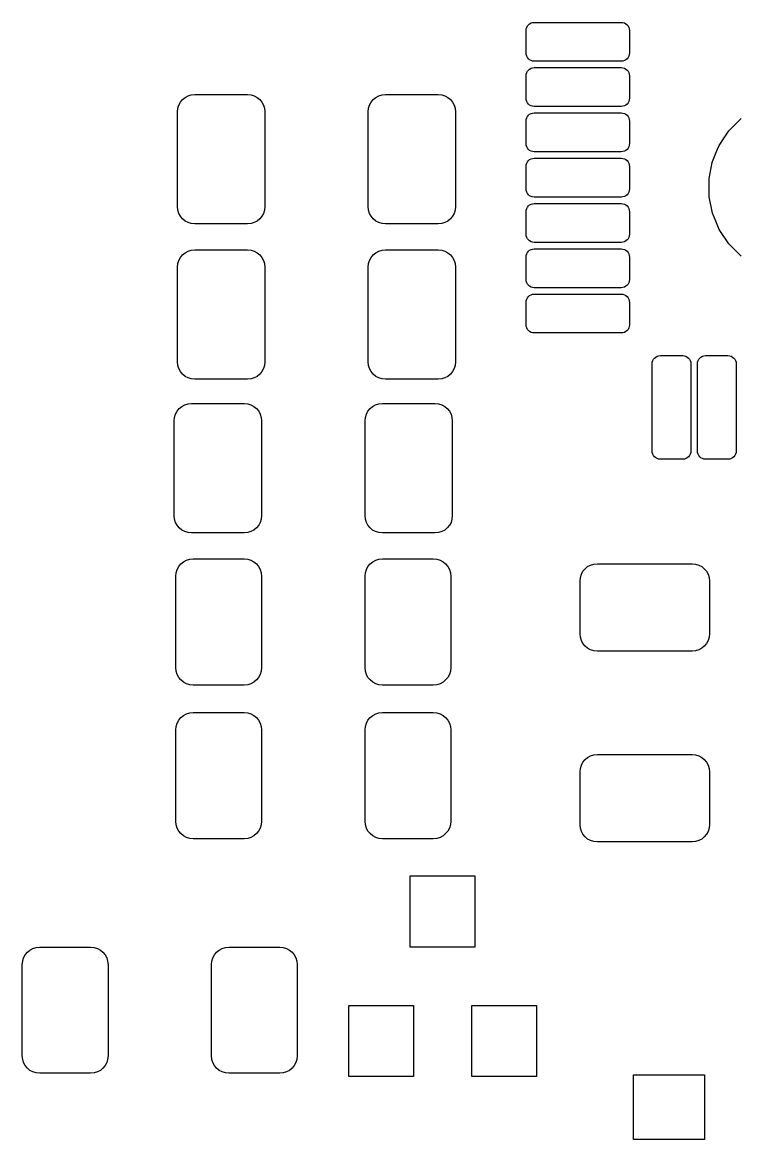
# Model space of a CAD drawing. Extents: x -2.2 to 93.1, y -83.6 to 12.9.
# Drawn here: x 57.75 to 68.83, y -39.62 to -22.36 of the extents above; entities that cross this region are included whole.
import ezdxf

# ---------------------------------------------------------------- set-up
doc = ezdxf.new("R2010")
doc.units = 0
doc.layers.add('BLACK', color=7, linetype='CONTINUOUS')

msp = doc.modelspace()

# ---------------------------------------------------------------- linework, layer by layer
at = {"layer": 'BLACK', "linetype": 'CONTINUOUS'}
for p, q in [((65.5426, -22.4607), (65.5497, -22.4373)), ((65.5497, -22.4373), (65.5613, -22.4157)), ((65.5613, -22.4157), (65.5768, -22.3968)), ((65.5768, -22.3968), (65.5957, -22.3813)), ((65.5957, -22.3813), (65.6173, -22.3697)), ((65.6173, -22.3697), (65.6407, -22.3626)), ((65.6407, -22.3626), (65.6675, -22.36)), ((65.6675, -22.36), (67.0125, -22.36)), ((67.0125, -22.36), (67.0393, -22.3626)), ((67.0393, -22.3626), (67.0627, -22.3697)), ((67.0627, -22.3697), (67.0843, -22.3813)), ((67.0843, -22.3813), (67.1032, -22.3968)), ((67.1032, -22.3968), (67.1187, -22.4157)), ((67.1187, -22.4157), (67.1303, -22.4373)), ((67.1303, -22.4373), (67.1374, -22.4607)), ((65.54, -22.4875), (65.5426, -22.4607)), ((65.54, -22.8325), (65.54, -22.4875)), ((67.1374, -22.4607), (67.14, -22.4875)), ((67.14, -22.4875), (67.14, -22.8325)), ((65.5426, -22.8593), (65.54, -22.8325)), ((65.5497, -22.8827), (65.5426, -22.8593)), ((65.5613, -22.9043), (65.5497, -22.8827)), ((65.5768, -22.9232), (65.5613, -22.9043)), ((65.5957, -22.9387), (65.5768, -22.9232)), ((65.6173, -22.9503), (65.5957, -22.9387)), ((65.6407, -22.9574), (65.6173, -22.9503)), ((65.6675, -22.96), (65.6407, -22.9574)), ((67.0125, -22.96), (65.6675, -22.96)), ((67.0393, -22.9574), (67.0125, -22.96)), ((67.0627, -22.9503), (67.0393, -22.9574)), ((67.0843, -22.9387), (67.0627, -22.9503)), ((67.1032, -22.9232), (67.0843, -22.9387)), ((67.1187, -22.9043), (67.1032, -22.9232)), ((67.1303, -22.8827), (67.1187, -22.9043)), ((67.1374, -22.8593), (67.1303, -22.8827)), ((67.14, -22.8325), (67.1374, -22.8593)), ((65.5497, -23.1373), (65.5613, -23.1157)), ((65.5613, -23.1157), (65.5768, -23.0968)), ((65.5768, -23.0968), (65.5957, -23.0813)), ((65.5957, -23.0813), (65.6173, -23.0697)), ((65.6173, -23.0697), (65.6407, -23.0626)), ((65.6407, -23.0626), (65.6675, -23.06)), ((65.6675, -23.06), (67.0125, -23.06)), ((67.0125, -23.06), (67.0393, -23.0626)), ((67.0393, -23.0626), (67.0627, -23.0697)), ((67.0627, -23.0697), (67.0843, -23.0813)), ((67.0843, -23.0813), (67.1032, -23.0968)), ((67.1032, -23.0968), (67.1187, -23.1157)), ((67.1187, -23.1157), (67.1303, -23.1373)), ((65.54, -23.1875), (65.5426, -23.1607)), ((65.54, -23.5325), (65.54, -23.1875)), ((65.5426, -23.1607), (65.5497, -23.1373)), ((67.1303, -23.1373), (67.1374, -23.1607)), ((67.1374, -23.1607), (67.14, -23.1875)), ((67.14, -23.1875), (67.14, -23.5325)), ((60.3138, -23.4954), (60.3635, -23.4803)), ((60.3635, -23.4803), (60.4177, -23.475)), ((60.4177, -23.475), (61.2323, -23.475)), ((61.2323, -23.475), (61.2865, -23.4803)), ((61.2865, -23.4803), (61.3362, -23.4954)), ((63.2638, -23.4954), (63.3135, -23.4803)), ((63.3135, -23.4803), (63.3677, -23.475)), ((63.3677, -23.475), (64.1823, -23.475)), ((64.1823, -23.475), (64.2365, -23.4803)), ((64.2365, -23.4803), (64.2862, -23.4954)), ((60.1553, -23.6885), (60.1704, -23.6388)), ((60.1704, -23.6388), (60.1949, -23.593)), ((60.1949, -23.593), (60.2279, -23.5529)), ((60.2279, -23.5529), (60.268, -23.5199)), ((60.268, -23.5199), (60.3138, -23.4954)), ((61.3362, -23.4954), (61.382, -23.5199)), ((61.382, -23.5199), (61.4221, -23.5529)), ((61.4221, -23.5529), (61.4551, -23.593)), ((61.4551, -23.593), (61.4796, -23.6388)), ((61.4796, -23.6388), (61.4947, -23.6885)), ((63.1053, -23.6885), (63.1204, -23.6388)), ((63.1204, -23.6388), (63.1449, -23.593)), ((63.1449, -23.593), (63.1779, -23.5529)), ((63.1779, -23.5529), (63.218, -23.5199)), ((63.218, -23.5199), (63.2638, -23.4954)), ((64.2862, -23.4954), (64.332, -23.5199)), ((64.332, -23.5199), (64.3721, -23.5529)), ((64.3721, -23.5529), (64.4051, -23.593)), ((64.4051, -23.593), (64.4296, -23.6388)), ((64.4296, -23.6388), (64.4447, -23.6885)), ((65.5426, -23.5593), (65.54, -23.5325)), ((65.5497, -23.5827), (65.5426, -23.5593)), ((65.5613, -23.6043), (65.5497, -23.5827)), ((65.5768, -23.6232), (65.5613, -23.6043)), ((65.5957, -23.6387), (65.5768, -23.6232)), ((65.6173, -23.6503), (65.5957, -23.6387)), ((65.6407, -23.6574), (65.6173, -23.6503)), ((67.0627, -23.6503), (67.0393, -23.6574)), ((67.0843, -23.6387), (67.0627, -23.6503)), ((67.1032, -23.6232), (67.0843, -23.6387)), ((67.1187, -23.6043), (67.1032, -23.6232)), ((67.1303, -23.5827), (67.1187, -23.6043)), ((67.1374, -23.5593), (67.1303, -23.5827)), ((67.14, -23.5325), (67.1374, -23.5593)), ((60.15, -23.7427), (60.1553, -23.6885)), ((60.15, -25.2073), (60.15, -23.7427)), ((61.4947, -23.6885), (61.5, -23.7427)), ((61.5, -23.7427), (61.5, -25.2073)), ((63.1, -23.7427), (63.1053, -23.6885)), ((63.1, -25.2073), (63.1, -23.7427)), ((64.4447, -23.6885), (64.45, -23.7427)), ((64.45, -23.7427), (64.45, -25.2073)), ((65.5497, -23.8373), (65.5613, -23.8157)), ((65.5613, -23.8157), (65.5768, -23.7968)), ((65.5768, -23.7968), (65.5957, -23.7813)), ((65.5957, -23.7813), (65.6173, -23.7697)), ((65.6173, -23.7697), (65.6407, -23.7626)), ((65.6675, -23.66), (65.6407, -23.6574)), ((65.6407, -23.7626), (65.6675, -23.76)), ((67.0125, -23.66), (65.6675, -23.66)), ((65.6675, -23.76), (67.0125, -23.76)), ((67.0393, -23.6574), (67.0125, -23.66)), ((67.0125, -23.76), (67.0393, -23.7626)), ((67.0393, -23.7626), (67.0627, -23.7697)), ((67.0627, -23.7697), (67.0843, -23.7813)), ((67.0843, -23.7813), (67.1032, -23.7968)), ((67.1032, -23.7968), (67.1187, -23.8157)), ((67.1187, -23.8157), (67.1303, -23.8373)), ((65.54, -23.8875), (65.5426, -23.8607)), ((65.54, -24.2325), (65.54, -23.8875)), ((65.5426, -23.8607), (65.5497, -23.8373)), ((67.1303, -23.8373), (67.1374, -23.8607)), ((67.1374, -23.8607), (67.14, -23.8875)), ((67.14, -23.8875), (67.14, -24.2325)), ((68.6759, -24.0367), (68.8667, -23.8459)), ((68.5259, -24.2611), (68.6045, -24.1434)), ((68.6045, -24.1434), (68.6759, -24.0367)), ((65.5426, -24.2593), (65.54, -24.2325)), ((65.5497, -24.2827), (65.5426, -24.2593)), ((65.5613, -24.3043), (65.5497, -24.2827)), ((65.5768, -24.3232), (65.5613, -24.3043)), ((65.5957, -24.3387), (65.5768, -24.3232)), ((65.6173, -24.3503), (65.5957, -24.3387)), ((67.0843, -24.3387), (67.0627, -24.3503)), ((67.1032, -24.3232), (67.0843, -24.3387)), ((67.1187, -24.3043), (67.1032, -24.3232)), ((67.1303, -24.2827), (67.1187, -24.3043)), ((67.1374, -24.2593), (67.1303, -24.2827)), ((67.14, -24.2325), (67.1374, -24.2593)), ((68.4226, -24.5104), (68.4974, -24.3299)), ((68.4974, -24.3299), (68.5259, -24.2611)), ((65.5497, -24.5373), (65.5613, -24.5157)), ((65.5613, -24.5157), (65.5768, -24.4968)), ((65.5768, -24.4968), (65.5957, -24.4813)), ((65.5957, -24.4813), (65.6173, -24.4697)), ((65.6407, -24.3574), (65.6173, -24.3503)), ((65.6173, -24.4697), (65.6407, -24.4626)), ((65.6675, -24.36), (65.6407, -24.3574)), ((65.6407, -24.4626), (65.6675, -24.46)), ((67.0125, -24.36), (65.6675, -24.36)), ((65.6675, -24.46), (67.0125, -24.46)), ((67.0393, -24.3574), (67.0125, -24.36)), ((67.0125, -24.46), (67.0393, -24.4626)), ((67.0627, -24.3503), (67.0393, -24.3574)), ((67.0393, -24.4626), (67.0627, -24.4697)), ((67.0627, -24.4697), (67.0843, -24.4813)), ((67.0843, -24.4813), (67.1032, -24.4968)), ((67.1032, -24.4968), (67.1187, -24.5157)), ((67.1187, -24.5157), (67.1303, -24.5373)), ((68.4194, -24.5267), (68.4226, -24.5104)), ((65.54, -24.5875), (65.5426, -24.5607)), ((65.54, -24.9325), (65.54, -24.5875)), ((65.5426, -24.5607), (65.5497, -24.5373)), ((67.1303, -24.5373), (67.1374, -24.5607)), ((67.1374, -24.5607), (67.14, -24.5875)), ((67.14, -24.5875), (67.14, -24.9325)), ((68.37, -24.7751), (68.4194, -24.5267)), ((68.37, -25.0449), (68.37, -24.7751)), ((65.5426, -24.9593), (65.54, -24.9325)), ((65.5497, -24.9827), (65.5426, -24.9593)), ((65.5613, -25.0043), (65.5497, -24.9827)), ((65.5768, -25.0232), (65.5613, -25.0043)), ((65.5957, -25.0387), (65.5768, -25.0232)), ((67.1032, -25.0232), (67.0843, -25.0387)), ((67.1187, -25.0043), (67.1032, -25.0232)), ((67.1303, -24.9827), (67.1187, -25.0043)), ((67.1374, -24.9593), (67.1303, -24.9827)), ((67.14, -24.9325), (67.1374, -24.9593)), ((65.5613, -25.2157), (65.5768, -25.1968)), ((65.5768, -25.1968), (65.5957, -25.1813)), ((65.6173, -25.0503), (65.5957, -25.0387)), ((65.5957, -25.1813), (65.6173, -25.1697)), ((65.6407, -25.0574), (65.6173, -25.0503)), ((65.6173, -25.1697), (65.6407, -25.1626)), ((65.6675, -25.06), (65.6407, -25.0574)), ((65.6407, -25.1626), (65.6675, -25.16)), ((67.0125, -25.06), (65.6675, -25.06)), ((65.6675, -25.16), (67.0125, -25.16)), ((67.0393, -25.0574), (67.0125, -25.06)), ((67.0125, -25.16), (67.0393, -25.1626)), ((67.0627, -25.0503), (67.0393, -25.0574)), ((67.0393, -25.1626), (67.0627, -25.1697)), ((67.0843, -25.0387), (67.0627, -25.0503)), ((67.0627, -25.1697), (67.0843, -25.1813)), ((67.0843, -25.1813), (67.1032, -25.1968)), ((67.1032, -25.1968), (67.1187, -25.2157)), ((68.3725, -25.0574), (68.37, -25.0449)), ((68.4226, -25.3096), (68.3725, -25.0574)), ((60.1553, -25.2615), (60.15, -25.2073)), ((60.1704, -25.3112), (60.1553, -25.2615)), ((60.1949, -25.357), (60.1704, -25.3112)), ((60.2279, -25.3971), (60.1949, -25.357)), ((61.4551, -25.357), (61.4221, -25.3971)), ((61.4796, -25.3112), (61.4551, -25.357)), ((61.4947, -25.2615), (61.4796, -25.3112)), ((61.5, -25.2073), (61.4947, -25.2615)), ((63.1053, -25.2615), (63.1, -25.2073)), ((63.1204, -25.3112), (63.1053, -25.2615)), ((63.1449, -25.357), (63.1204, -25.3112)), ((63.1779, -25.3971), (63.1449, -25.357)), ((64.4051, -25.357), (64.3721, -25.3971)), ((64.4296, -25.3112), (64.4051, -25.357)), ((64.4447, -25.2615), (64.4296, -25.3112)), ((64.45, -25.2073), (64.4447, -25.2615)), ((65.54, -25.2875), (65.5426, -25.2607)), ((65.54, -25.6325), (65.54, -25.2875)), ((65.5426, -25.2607), (65.5497, -25.2373)), ((65.5497, -25.2373), (65.5613, -25.2157)), ((67.1187, -25.2157), (67.1303, -25.2373)), ((67.1303, -25.2373), (67.1374, -25.2607)), ((67.1374, -25.2607), (67.14, -25.2875)), ((67.14, -25.2875), (67.14, -25.6325)), ((68.4726, -25.4301), (68.4226, -25.3096)), ((60.268, -25.4301), (60.2279, -25.3971)), ((60.3138, -25.4546), (60.268, -25.4301)), ((60.3635, -25.4697), (60.3138, -25.4546)), ((60.4177, -25.475), (60.3635, -25.4697)), ((61.2323, -25.475), (60.4177, -25.475)), ((61.2865, -25.4697), (61.2323, -25.475)), ((61.3362, -25.4546), (61.2865, -25.4697)), ((61.382, -25.4301), (61.3362, -25.4546)), ((61.4221, -25.3971), (61.382, -25.4301)), ((63.218, -25.4301), (63.1779, -25.3971)), ((63.2638, -25.4546), (63.218, -25.4301)), ((63.3135, -25.4697), (63.2638, -25.4546)), ((63.3677, -25.475), (63.3135, -25.4697)), ((64.1823, -25.475), (63.3677, -25.475)), ((64.2365, -25.4697), (64.1823, -25.475)), ((64.2862, -25.4546), (64.2365, -25.4697)), ((64.332, -25.4301), (64.2862, -25.4546)), ((64.3721, -25.3971), (64.332, -25.4301)), ((68.5259, -25.5589), (68.4726, -25.4301)), ((65.5426, -25.6593), (65.54, -25.6325)), ((65.5497, -25.6827), (65.5426, -25.6593)), ((65.5613, -25.7043), (65.5497, -25.6827)), ((65.5768, -25.7232), (65.5613, -25.7043)), ((65.5957, -25.7387), (65.5768, -25.7232)), ((67.1032, -25.7232), (67.0843, -25.7387)), ((67.1187, -25.7043), (67.1032, -25.7232)), ((67.1303, -25.6827), (67.1187, -25.7043)), ((67.1374, -25.6593), (67.1303, -25.6827)), ((67.14, -25.6325), (67.1374, -25.6593)), ((68.6759, -25.7833), (68.5259, -25.5589)), ((68.5259, -25.5589), (68.5259, -25.5589)), ((60.268, -25.9199), (60.3138, -25.8954)), ((60.3138, -25.8954), (60.3635, -25.8803)), ((60.3635, -25.8803), (60.4177, -25.875)), ((60.4177, -25.875), (61.2323, -25.875)), ((61.2323, -25.875), (61.2865, -25.8803)), ((61.2865, -25.8803), (61.3362, -25.8954)), ((61.3362, -25.8954), (61.382, -25.9199)), ((63.218, -25.9199), (63.2638, -25.8954)), ((63.2638, -25.8954), (63.3135, -25.8803)), ((63.3135, -25.8803), (63.3677, -25.875)), ((63.3677, -25.875), (64.1823, -25.875)), ((64.1823, -25.875), (64.2365, -25.8803)), ((64.2365, -25.8803), (64.2862, -25.8954)), ((64.2862, -25.8954), (64.332, -25.9199)), ((65.5613, -25.9157), (65.5768, -25.8968)), ((65.5768, -25.8968), (65.5957, -25.8813)), ((65.6173, -25.7503), (65.5957, -25.7387)), ((65.5957, -25.8813), (65.6173, -25.8697)), ((65.6407, -25.7574), (65.6173, -25.7503)), ((65.6173, -25.8697), (65.6407, -25.8626)), ((65.6675, -25.76), (65.6407, -25.7574)), ((65.6407, -25.8626), (65.6675, -25.86)), ((67.0125, -25.76), (65.6675, -25.76)), ((65.6675, -25.86), (67.0125, -25.86)), ((67.0393, -25.7574), (67.0125, -25.76)), ((67.0125, -25.86), (67.0393, -25.8626)), ((67.0627, -25.7503), (67.0393, -25.7574)), ((67.0393, -25.8626), (67.0627, -25.8697)), ((67.0843, -25.7387), (67.0627, -25.7503)), ((67.0627, -25.8697), (67.0843, -25.8813)), ((67.0843, -25.8813), (67.1032, -25.8968)), ((67.1032, -25.8968), (67.1187, -25.9157)), ((68.8667, -25.9741), (68.6759, -25.7833)), ((60.1553, -26.0885), (60.1704, -26.0388)), ((60.1704, -26.0388), (60.1949, -25.993)), ((60.1949, -25.993), (60.2279, -25.9529)), ((60.2279, -25.9529), (60.268, -25.9199)), ((61.382, -25.9199), (61.4221, -25.9529)), ((61.4221, -25.9529), (61.4551, -25.993)), ((61.4551, -25.993), (61.4796, -26.0388)), ((61.4796, -26.0388), (61.4947, -26.0885)), ((63.1053, -26.0885), (63.1204, -26.0388)), ((63.1204, -26.0388), (63.1449, -25.993)), ((63.1449, -25.993), (63.1779, -25.9529)), ((63.1779, -25.9529), (63.218, -25.9199)), ((64.332, -25.9199), (64.3721, -25.9529)), ((64.3721, -25.9529), (64.4051, -25.993)), ((64.4051, -25.993), (64.4296, -26.0388)), ((64.4296, -26.0388), (64.4447, -26.0885)), ((65.54, -25.9875), (65.5426, -25.9607)), ((65.54, -26.3325), (65.54, -25.9875)), ((65.5426, -25.9607), (65.5497, -25.9373)), ((65.5497, -25.9373), (65.5613, -25.9157)), ((67.1187, -25.9157), (67.1303, -25.9373)), ((67.1303, -25.9373), (67.1374, -25.9607)), ((67.1374, -25.9607), (67.14, -25.9875)), ((67.14, -25.9875), (67.14, -26.3325)), ((60.15, -26.1427), (60.1553, -26.0885)), ((60.15, -27.6073), (60.15, -26.1427)), ((61.4947, -26.0885), (61.5, -26.1427)), ((61.5, -26.1427), (61.5, -27.6073)), ((63.1, -26.1427), (63.1053, -26.0885)), ((63.1, -27.6073), (63.1, -26.1427)), ((64.4447, -26.0885), (64.45, -26.1427)), ((64.45, -26.1427), (64.45, -27.6073)), ((65.5426, -26.3593), (65.54, -26.3325)), ((65.5497, -26.3827), (65.5426, -26.3593)), ((65.5613, -26.4043), (65.5497, -26.3827)), ((65.5768, -26.4232), (65.5613, -26.4043)), ((67.1187, -26.4043), (67.1032, -26.4232)), ((67.1303, -26.3827), (67.1187, -26.4043)), ((67.1374, -26.3593), (67.1303, -26.3827)), ((67.14, -26.3325), (67.1374, -26.3593)), ((65.5957, -26.4387), (65.5768, -26.4232)), ((65.5768, -26.5968), (65.5957, -26.5813)), ((65.6173, -26.4503), (65.5957, -26.4387)), ((65.5957, -26.5813), (65.6173, -26.5697)), ((65.6407, -26.4574), (65.6173, -26.4503)), ((65.6173, -26.5697), (65.6407, -26.5626)), ((65.6675, -26.46), (65.6407, -26.4574)), ((65.6407, -26.5626), (65.6675, -26.56)), ((67.0125, -26.46), (65.6675, -26.46)), ((65.6675, -26.56), (67.0125, -26.56)), ((67.0393, -26.4574), (67.0125, -26.46)), ((67.0125, -26.56), (67.0393, -26.5626)), ((67.0627, -26.4503), (67.0393, -26.4574)), ((67.0393, -26.5626), (67.0627, -26.5697)), ((67.0843, -26.4387), (67.0627, -26.4503)), ((67.0627, -26.5697), (67.0843, -26.5813)), ((67.1032, -26.4232), (67.0843, -26.4387)), ((67.0843, -26.5813), (67.1032, -26.5968)), ((65.54, -26.6875), (65.5426, -26.6607)), ((65.54, -27.0325), (65.54, -26.6875)), ((65.5426, -26.6607), (65.5497, -26.6373)), ((65.5497, -26.6373), (65.5613, -26.6157)), ((65.5613, -26.6157), (65.5768, -26.5968)), ((67.1032, -26.5968), (67.1187, -26.6157)), ((67.1187, -26.6157), (67.1303, -26.6373)), ((67.1303, -26.6373), (67.1374, -26.6607)), ((67.1374, -26.6607), (67.14, -26.6875)), ((67.14, -26.6875), (67.14, -27.0325)), ((65.5426, -27.0593), (65.54, -27.0325)), ((65.5497, -27.0827), (65.5426, -27.0593)), ((65.5613, -27.1043), (65.5497, -27.0827)), ((65.5768, -27.1232), (65.5613, -27.1043)), ((67.1187, -27.1043), (67.1032, -27.1232)), ((67.1303, -27.0827), (67.1187, -27.1043)), ((67.1374, -27.0593), (67.1303, -27.0827)), ((67.14, -27.0325), (67.1374, -27.0593)), ((65.5957, -27.1387), (65.5768, -27.1232)), ((65.6173, -27.1503), (65.5957, -27.1387)), ((65.6407, -27.1574), (65.6173, -27.1503)), ((65.6675, -27.16), (65.6407, -27.1574)), ((67.0125, -27.16), (65.6675, -27.16)), ((67.0393, -27.1574), (67.0125, -27.16)), ((67.0627, -27.1503), (67.0393, -27.1574)), ((67.0843, -27.1387), (67.0627, -27.1503)), ((67.1032, -27.1232), (67.0843, -27.1387)), ((60.1553, -27.6615), (60.15, -27.6073)), ((61.5, -27.6073), (61.4947, -27.6615)), ((63.1053, -27.6615), (63.1, -27.6073)), ((64.45, -27.6073), (64.4447, -27.6615)), ((67.49, -27.6375), (67.4926, -27.6107)), ((67.4926, -27.6107), (67.4997, -27.5873)), ((67.4997, -27.5873), (67.5113, -27.5657)), ((67.5113, -27.5657), (67.5268, -27.5468)), ((67.5268, -27.5468), (67.5457, -27.5313)), ((67.5457, -27.5313), (67.5673, -27.5197)), ((67.5673, -27.5197), (67.5907, -27.5126)), ((67.5907, -27.5126), (67.6175, -27.51)), ((67.6175, -27.51), (67.9625, -27.51)), ((67.9625, -27.51), (67.9893, -27.5126)), ((67.9893, -27.5126), (68.0127, -27.5197)), ((68.0127, -27.5197), (68.0343, -27.5313)), ((68.0343, -27.5313), (68.0532, -27.5468)), ((68.0532, -27.5468), (68.0687, -27.5657)), ((68.0687, -27.5657), (68.0803, -27.5873)), ((68.0803, -27.5873), (68.0874, -27.6107)), ((68.0874, -27.6107), (68.09, -27.6375)), ((68.19, -27.6375), (68.1926, -27.6107)), ((68.1926, -27.6107), (68.1997, -27.5873)), ((68.1997, -27.5873), (68.2113, -27.5657)), ((68.2113, -27.5657), (68.2268, -27.5468)), ((68.2268, -27.5468), (68.2457, -27.5313)), ((68.2457, -27.5313), (68.2673, -27.5197)), ((68.2673, -27.5197), (68.2907, -27.5126)), ((68.2907, -27.5126), (68.3175, -27.51)), ((68.3175, -27.51), (68.6625, -27.51)), ((68.6625, -27.51), (68.6893, -27.5126)), ((68.6893, -27.5126), (68.7127, -27.5197)), ((68.7127, -27.5197), (68.7343, -27.5313)), ((68.7343, -27.5313), (68.7532, -27.5468)), ((68.7532, -27.5468), (68.7687, -27.5657)), ((68.7687, -27.5657), (68.7803, -27.5873)), ((68.7803, -27.5873), (68.7874, -27.6107)), ((68.7874, -27.6107), (68.79, -27.6375)), ((60.1704, -27.7112), (60.1553, -27.6615)), ((60.1949, -27.757), (60.1704, -27.7112)), ((60.2279, -27.7971), (60.1949, -27.757)), ((61.4551, -27.757), (61.4221, -27.7971)), ((61.4796, -27.7112), (61.4551, -27.757)), ((61.4947, -27.6615), (61.4796, -27.7112)), ((63.1204, -27.7112), (63.1053, -27.6615)), ((63.1449, -27.757), (63.1204, -27.7112)), ((63.1779, -27.7971), (63.1449, -27.757)), ((64.4051, -27.757), (64.3721, -27.7971)), ((64.4296, -27.7112), (64.4051, -27.757)), ((64.4447, -27.6615), (64.4296, -27.7112)), ((67.49, -28.9825), (67.49, -27.6375)), ((68.09, -27.6375), (68.09, -28.9825)), ((68.19, -28.9825), (68.19, -27.6375)), ((68.79, -27.6375), (68.79, -28.9825)), ((60.268, -27.8301), (60.2279, -27.7971)), ((60.3138, -27.8546), (60.268, -27.8301)), ((60.3635, -27.8697), (60.3138, -27.8546)), ((60.4177, -27.875), (60.3635, -27.8697)), ((61.2323, -27.875), (60.4177, -27.875)), ((61.2865, -27.8697), (61.2323, -27.875)), ((61.3362, -27.8546), (61.2865, -27.8697)), ((61.382, -27.8301), (61.3362, -27.8546)), ((61.4221, -27.7971), (61.382, -27.8301)), ((63.218, -27.8301), (63.1779, -27.7971)), ((63.2638, -27.8546), (63.218, -27.8301)), ((63.3135, -27.8697), (63.2638, -27.8546)), ((63.3677, -27.875), (63.3135, -27.8697)), ((64.1823, -27.875), (63.3677, -27.875)), ((64.2365, -27.8697), (64.1823, -27.875)), ((64.2862, -27.8546), (64.2365, -27.8697)), ((64.332, -27.8301), (64.2862, -27.8546)), ((64.3721, -27.7971), (64.332, -27.8301)), ((60.1779, -28.3279), (60.218, -28.2949)), ((60.218, -28.2949), (60.2638, -28.2704)), ((60.2638, -28.2704), (60.3135, -28.2553)), ((60.3135, -28.2553), (60.3677, -28.25)), ((60.3677, -28.25), (61.1823, -28.25)), ((61.1823, -28.25), (61.2365, -28.2553)), ((61.2365, -28.2553), (61.2862, -28.2704)), ((61.2862, -28.2704), (61.332, -28.2949)), ((61.332, -28.2949), (61.3721, -28.3279)), ((63.1279, -28.3279), (63.168, -28.2949)), ((63.168, -28.2949), (63.2138, -28.2704)), ((63.2138, -28.2704), (63.2635, -28.2553)), ((63.2635, -28.2553), (63.3177, -28.25)), ((63.3177, -28.25), (64.1323, -28.25)), ((64.1323, -28.25), (64.1865, -28.2553)), ((64.1865, -28.2553), (64.2362, -28.2704)), ((64.2362, -28.2704), (64.282, -28.2949)), ((64.282, -28.2949), (64.3221, -28.3279)), ((60.1, -28.5177), (60.1053, -28.4635)), ((60.1053, -28.4635), (60.1204, -28.4138)), ((60.1204, -28.4138), (60.1449, -28.368)), ((60.1449, -28.368), (60.1779, -28.3279)), ((61.3721, -28.3279), (61.4051, -28.368)), ((61.4051, -28.368), (61.4296, -28.4138)), ((61.4296, -28.4138), (61.4447, -28.4635)), ((61.4447, -28.4635), (61.45, -28.5177)), ((63.05, -28.5177), (63.0553, -28.4635)), ((63.0553, -28.4635), (63.0704, -28.4138)), ((63.0704, -28.4138), (63.0949, -28.368)), ((63.0949, -28.368), (63.1279, -28.3279)), ((64.3221, -28.3279), (64.3551, -28.368)), ((64.3551, -28.368), (64.3796, -28.4138)), ((64.3796, -28.4138), (64.3947, -28.4635)), ((64.3947, -28.4635), (64.4, -28.5177)), ((60.1, -29.9823), (60.1, -28.5177)), ((61.45, -28.5177), (61.45, -29.9823)), ((63.05, -29.9823), (63.05, -28.5177)), ((64.4, -28.5177), (64.4, -29.9823)), ((67.4926, -29.0093), (67.49, -28.9825)), ((68.09, -28.9825), (68.0874, -29.0093)), ((68.1926, -29.0093), (68.19, -28.9825)), ((68.79, -28.9825), (68.7874, -29.0093)), ((67.4997, -29.0327), (67.4926, -29.0093)), ((67.5113, -29.0543), (67.4997, -29.0327)), ((67.5268, -29.0732), (67.5113, -29.0543)), ((67.5457, -29.0887), (67.5268, -29.0732)), ((67.5673, -29.1003), (67.5457, -29.0887)), ((67.5907, -29.1074), (67.5673, -29.1003)), ((67.6175, -29.11), (67.5907, -29.1074)), ((67.9625, -29.11), (67.6175, -29.11)), ((67.9893, -29.1074), (67.9625, -29.11)), ((68.0127, -29.1003), (67.9893, -29.1074)), ((68.0343, -29.0887), (68.0127, -29.1003)), ((68.0532, -29.0732), (68.0343, -29.0887)), ((68.0687, -29.0543), (68.0532, -29.0732)), ((68.0803, -29.0327), (68.0687, -29.0543)), ((68.0874, -29.0093), (68.0803, -29.0327)), ((68.1997, -29.0327), (68.1926, -29.0093)), ((68.2113, -29.0543), (68.1997, -29.0327)), ((68.2268, -29.0732), (68.2113, -29.0543)), ((68.2457, -29.0887), (68.2268, -29.0732)), ((68.2673, -29.1003), (68.2457, -29.0887)), ((68.2907, -29.1074), (68.2673, -29.1003)), ((68.3175, -29.11), (68.2907, -29.1074)), ((68.6625, -29.11), (68.3175, -29.11)), ((68.6893, -29.1074), (68.6625, -29.11)), ((68.7127, -29.1003), (68.6893, -29.1074)), ((68.7343, -29.0887), (68.7127, -29.1003)), ((68.7532, -29.0732), (68.7343, -29.0887)), ((68.7687, -29.0543), (68.7532, -29.0732)), ((68.7803, -29.0327), (68.7687, -29.0543)), ((68.7874, -29.0093), (68.7803, -29.0327)), ((60.1053, -30.0365), (60.1, -29.9823)), ((60.1204, -30.0862), (60.1053, -30.0365)), ((61.4447, -30.0365), (61.4296, -30.0862)), ((61.45, -29.9823), (61.4447, -30.0365)), ((63.0553, -30.0365), (63.05, -29.9823)), ((63.0704, -30.0862), (63.0553, -30.0365)), ((64.3947, -30.0365), (64.3796, -30.0862)), ((64.4, -29.9823), (64.3947, -30.0365)), ((60.1449, -30.132), (60.1204, -30.0862)), ((60.1779, -30.1721), (60.1449, -30.132)), ((60.218, -30.2051), (60.1779, -30.1721)), ((60.2638, -30.2296), (60.218, -30.2051)), ((61.332, -30.2051), (61.2862, -30.2296)), ((61.3721, -30.1721), (61.332, -30.2051)), ((61.4051, -30.132), (61.3721, -30.1721)), ((61.4296, -30.0862), (61.4051, -30.132)), ((63.0949, -30.132), (63.0704, -30.0862)), ((63.1279, -30.1721), (63.0949, -30.132)), ((63.168, -30.2051), (63.1279, -30.1721)), ((63.2138, -30.2296), (63.168, -30.2051)), ((64.282, -30.2051), (64.2362, -30.2296)), ((64.3221, -30.1721), (64.282, -30.2051)), ((64.3551, -30.132), (64.3221, -30.1721)), ((64.3796, -30.0862), (64.3551, -30.132)), ((60.3135, -30.2447), (60.2638, -30.2296)), ((60.3677, -30.25), (60.3135, -30.2447)), ((61.1823, -30.25), (60.3677, -30.25)), ((61.2365, -30.2447), (61.1823, -30.25)), ((61.2862, -30.2296), (61.2365, -30.2447)), ((63.2635, -30.2447), (63.2138, -30.2296)), ((63.3177, -30.25), (63.2635, -30.2447)), ((64.1323, -30.25), (63.3177, -30.25)), ((64.1865, -30.2447), (64.1323, -30.25)), ((64.2362, -30.2296), (64.1865, -30.2447)), ((60.1701, -30.7686), (60.2033, -30.7283)), ((60.2033, -30.7283), (60.2436, -30.6951)), ((60.2436, -30.6951), (60.2897, -30.6705)), ((60.2897, -30.6705), (60.3397, -30.6554)), ((60.3397, -30.6554), (60.3941, -30.65)), ((60.3941, -30.65), (61.1809, -30.65)), ((61.1809, -30.65), (61.2353, -30.6554)), ((61.2353, -30.6554), (61.2853, -30.6705)), ((61.2853, -30.6705), (61.3314, -30.6951)), ((61.3314, -30.6951), (61.3717, -30.7283)), ((61.3717, -30.7283), (61.4049, -30.7686)), ((63.0951, -30.7686), (63.1283, -30.7283)), ((63.1283, -30.7283), (63.1686, -30.6951)), ((63.1686, -30.6951), (63.2147, -30.6705)), ((63.2147, -30.6705), (63.2647, -30.6554)), ((63.2647, -30.6554), (63.3191, -30.65)), ((63.3191, -30.65), (64.1059, -30.65)), ((64.1059, -30.65), (64.1603, -30.6554)), ((64.1603, -30.6554), (64.2103, -30.6705)), ((64.2103, -30.6705), (64.2563, -30.6951)), ((64.2563, -30.6951), (64.2967, -30.7283)), ((64.2967, -30.7283), (64.3299, -30.7686)), ((66.5388, -30.7454), (66.5885, -30.7303)), ((66.5885, -30.7303), (66.6427, -30.725)), ((66.6427, -30.725), (68.1073, -30.725)), ((68.1073, -30.725), (68.1615, -30.7303)), ((68.1615, -30.7303), (68.2112, -30.7454)), ((60.125, -30.9191), (60.1304, -30.8647)), ((60.1304, -30.8647), (60.1455, -30.8147)), ((60.1455, -30.8147), (60.1701, -30.7686)), ((61.4049, -30.7686), (61.4295, -30.8147)), ((61.4295, -30.8147), (61.4446, -30.8647)), ((61.4446, -30.8647), (61.45, -30.9191)), ((63.05, -30.9191), (63.0554, -30.8647)), ((63.0554, -30.8647), (63.0705, -30.8147)), ((63.0705, -30.8147), (63.0951, -30.7686)), ((64.3299, -30.7686), (64.3545, -30.8147)), ((64.3545, -30.8147), (64.3696, -30.8647)), ((64.3696, -30.8647), (64.375, -30.9191)), ((66.3803, -30.9385), (66.3954, -30.8888)), ((66.3954, -30.8888), (66.4199, -30.843)), ((66.4199, -30.843), (66.4529, -30.8029)), ((66.4529, -30.8029), (66.493, -30.7699)), ((66.493, -30.7699), (66.5388, -30.7454)), ((68.2112, -30.7454), (68.257, -30.7699)), ((68.257, -30.7699), (68.2971, -30.8029)), ((68.2971, -30.8029), (68.3301, -30.843)), ((68.3301, -30.843), (68.3546, -30.8888)), ((68.3546, -30.8888), (68.3697, -30.9385)), ((60.125, -32.3309), (60.125, -30.9191)), ((61.45, -30.9191), (61.45, -32.3309)), ((63.05, -32.3309), (63.05, -30.9191)), ((64.375, -30.9191), (64.375, -32.3309)), ((66.375, -30.9927), (66.3803, -30.9385)), ((66.375, -31.8073), (66.375, -30.9927)), ((68.3697, -30.9385), (68.375, -30.9927)), ((68.375, -30.9927), (68.375, -31.8073)), ((66.3803, -31.8615), (66.375, -31.8073)), ((66.3954, -31.9112), (66.3803, -31.8615)), ((66.4199, -31.957), (66.3954, -31.9112)), ((68.3546, -31.9112), (68.3301, -31.957)), ((68.3697, -31.8615), (68.3546, -31.9112)), ((68.375, -31.8073), (68.3697, -31.8615)), ((66.4529, -31.9971), (66.4199, -31.957)), ((66.493, -32.0301), (66.4529, -31.9971)), ((66.5388, -32.0546), (66.493, -32.0301)), ((66.5885, -32.0697), (66.5388, -32.0546)), ((66.6427, -32.075), (66.5885, -32.0697)), ((68.1073, -32.075), (66.6427, -32.075)), ((68.1615, -32.0697), (68.1073, -32.075)), ((68.2112, -32.0546), (68.1615, -32.0697)), ((68.257, -32.0301), (68.2112, -32.0546)), ((68.2971, -31.9971), (68.257, -32.0301)), ((68.3301, -31.957), (68.2971, -31.9971)), ((60.1304, -32.3853), (60.125, -32.3309)), ((60.1455, -32.4353), (60.1304, -32.3853)), ((60.1701, -32.4813), (60.1455, -32.4353)), ((61.4295, -32.4353), (61.4049, -32.4813)), ((61.4446, -32.3853), (61.4295, -32.4353)), ((61.45, -32.3309), (61.4446, -32.3853)), ((63.0554, -32.3853), (63.05, -32.3309)), ((63.0705, -32.4353), (63.0554, -32.3853)), ((63.0951, -32.4813), (63.0705, -32.4353)), ((64.3545, -32.4353), (64.3299, -32.4813)), ((64.3696, -32.3853), (64.3545, -32.4353)), ((64.375, -32.3309), (64.3696, -32.3853)), ((60.2033, -32.5217), (60.1701, -32.4813)), ((60.2436, -32.5549), (60.2033, -32.5217)), ((60.2897, -32.5795), (60.2436, -32.5549)), ((60.3397, -32.5946), (60.2897, -32.5795)), ((60.3941, -32.6), (60.3397, -32.5946)), ((61.1809, -32.6), (60.3941, -32.6)), ((61.2353, -32.5946), (61.1809, -32.6)), ((61.2853, -32.5795), (61.2353, -32.5946)), ((61.3314, -32.5549), (61.2853, -32.5795)), ((61.3717, -32.5217), (61.3314, -32.5549)), ((61.4049, -32.4813), (61.3717, -32.5217)), ((63.1283, -32.5217), (63.0951, -32.4813)), ((63.1686, -32.5549), (63.1283, -32.5217)), ((63.2147, -32.5795), (63.1686, -32.5549)), ((63.2647, -32.5946), (63.2147, -32.5795)), ((63.3191, -32.6), (63.2647, -32.5946)), ((64.1059, -32.6), (63.3191, -32.6)), ((64.1603, -32.5946), (64.1059, -32.6)), ((64.2103, -32.5795), (64.1603, -32.5946)), ((64.2563, -32.5549), (64.2103, -32.5795)), ((64.2967, -32.5217), (64.2563, -32.5549)), ((64.3299, -32.4813), (64.2967, -32.5217)), ((60.1455, -33.1897), (60.1701, -33.1437)), ((60.1701, -33.1437), (60.2033, -33.1033)), ((60.2033, -33.1033), (60.2436, -33.0701)), ((60.2436, -33.0701), (60.2897, -33.0455)), ((60.2897, -33.0455), (60.3397, -33.0304)), ((60.3397, -33.0304), (60.3941, -33.025)), ((60.3941, -33.025), (61.1809, -33.025)), ((61.1809, -33.025), (61.2353, -33.0304)), ((61.2353, -33.0304), (61.2853, -33.0455)), ((61.2853, -33.0455), (61.3314, -33.0701)), ((61.3314, -33.0701), (61.3717, -33.1033)), ((61.3717, -33.1033), (61.4049, -33.1437)), ((61.4049, -33.1437), (61.4295, -33.1897)), ((63.0705, -33.1897), (63.0951, -33.1437)), ((63.0951, -33.1437), (63.1283, -33.1033)), ((63.1283, -33.1033), (63.1686, -33.0701)), ((63.1686, -33.0701), (63.2147, -33.0455)), ((63.2147, -33.0455), (63.2647, -33.0304)), ((63.2647, -33.0304), (63.3191, -33.025)), ((63.3191, -33.025), (64.1059, -33.025)), ((64.1059, -33.025), (64.1603, -33.0304)), ((64.1603, -33.0304), (64.2103, -33.0455)), ((64.2103, -33.0455), (64.2563, -33.0701)), ((64.2563, -33.0701), (64.2967, -33.1033)), ((64.2967, -33.1033), (64.3299, -33.1437)), ((64.3299, -33.1437), (64.3545, -33.1897)), ((60.125, -33.2941), (60.1304, -33.2397)), ((60.125, -34.7059), (60.125, -33.2941)), ((60.1304, -33.2397), (60.1455, -33.1897)), ((61.4295, -33.1897), (61.4446, -33.2397)), ((61.4446, -33.2397), (61.45, -33.2941)), ((61.45, -33.2941), (61.45, -34.7059)), ((63.05, -33.2941), (63.0554, -33.2397)), ((63.05, -34.7059), (63.05, -33.2941)), ((63.0554, -33.2397), (63.0705, -33.1897)), ((64.3545, -33.1897), (64.3696, -33.2397)), ((64.3696, -33.2397), (64.375, -33.2941)), ((64.375, -33.2941), (64.375, -34.7059)), ((66.3803, -33.8885), (66.3954, -33.8388)), ((66.3954, -33.8388), (66.4199, -33.793)), ((66.4199, -33.793), (66.4529, -33.7529)), ((66.4529, -33.7529), (66.493, -33.7199)), ((66.493, -33.7199), (66.5388, -33.6954)), ((66.5388, -33.6954), (66.5885, -33.6803)), ((66.5885, -33.6803), (66.6427, -33.675)), ((66.6427, -33.675), (68.1073, -33.675)), ((68.1073, -33.675), (68.1615, -33.6803)), ((68.1615, -33.6803), (68.2112, -33.6954)), ((68.2112, -33.6954), (68.257, -33.7199)), ((68.257, -33.7199), (68.2971, -33.7529)), ((68.2971, -33.7529), (68.3301, -33.793)), ((68.3301, -33.793), (68.3546, -33.8388)), ((68.3546, -33.8388), (68.3697, -33.8885)), ((66.375, -33.9427), (66.3803, -33.8885)), ((66.375, -34.7573), (66.375, -33.9427)), ((68.3697, -33.8885), (68.375, -33.9427)), ((68.375, -33.9427), (68.375, -34.7573)), ((60.1304, -34.7603), (60.125, -34.7059)), ((60.1455, -34.8103), (60.1304, -34.7603)), ((60.1701, -34.8563), (60.1455, -34.8103)), ((60.2033, -34.8967), (60.1701, -34.8563)), ((61.4049, -34.8563), (61.3717, -34.8967)), ((61.4295, -34.8103), (61.4049, -34.8563)), ((61.4446, -34.7603), (61.4295, -34.8103)), ((61.45, -34.7059), (61.4446, -34.7603)), ((63.0554, -34.7603), (63.05, -34.7059)), ((63.0705, -34.8103), (63.0554, -34.7603)), ((63.0951, -34.8563), (63.0705, -34.8103)), ((63.1283, -34.8967), (63.0951, -34.8563)), ((64.3299, -34.8563), (64.2967, -34.8967)), ((64.3545, -34.8103), (64.3299, -34.8563)), ((64.3696, -34.7603), (64.3545, -34.8103)), ((64.375, -34.7059), (64.3696, -34.7603)), ((66.3803, -34.8115), (66.375, -34.7573)), ((66.3954, -34.8612), (66.3803, -34.8115)), ((66.4199, -34.907), (66.3954, -34.8612)), ((68.3546, -34.8612), (68.3301, -34.907)), ((68.3697, -34.8115), (68.3546, -34.8612)), ((68.375, -34.7573), (68.3697, -34.8115)), ((60.2436, -34.9299), (60.2033, -34.8967)), ((60.2897, -34.9545), (60.2436, -34.9299)), ((60.3397, -34.9696), (60.2897, -34.9545)), ((60.3941, -34.975), (60.3397, -34.9696)), ((61.1809, -34.975), (60.3941, -34.975)), ((61.2353, -34.9696), (61.1809, -34.975)), ((61.2853, -34.9545), (61.2353, -34.9696)), ((61.3314, -34.9299), (61.2853, -34.9545)), ((61.3717, -34.8967), (61.3314, -34.9299)), ((63.1686, -34.9299), (63.1283, -34.8967)), ((63.2147, -34.9545), (63.1686, -34.9299)), ((63.2647, -34.9696), (63.2147, -34.9545)), ((63.3191, -34.975), (63.2647, -34.9696)), ((64.1059, -34.975), (63.3191, -34.975)), ((64.1603, -34.9696), (64.1059, -34.975)), ((64.2103, -34.9545), (64.1603, -34.9696)), ((64.2563, -34.9299), (64.2103, -34.9545)), ((64.2967, -34.8967), (64.2563, -34.9299)), ((66.4529, -34.9471), (66.4199, -34.907)), ((66.493, -34.9801), (66.4529, -34.9471)), ((66.5388, -35.0046), (66.493, -34.9801)), ((66.5885, -35.0197), (66.5388, -35.0046)), ((66.6427, -35.025), (66.5885, -35.0197)), ((68.1073, -35.025), (66.6427, -35.025)), ((68.1615, -35.0197), (68.1073, -35.025)), ((68.2112, -35.0046), (68.1615, -35.0197)), ((68.257, -34.9801), (68.2112, -35.0046)), ((68.2971, -34.9471), (68.257, -34.9801)), ((68.3301, -34.907), (68.2971, -34.9471)), ((63.75, -36.65), (63.75, -35.55)), ((63.75, -35.55), (64.75, -35.55)), ((64.75, -35.55), (64.75, -36.65)), ((57.7705, -36.8147), (57.7951, -36.7687)), ((57.7951, -36.7687), (57.8283, -36.7283)), ((57.8283, -36.7283), (57.8686, -36.6951)), ((57.8686, -36.6951), (57.9147, -36.6705)), ((57.9147, -36.6705), (57.9647, -36.6554)), ((57.9647, -36.6554), (58.0191, -36.65)), ((58.0191, -36.65), (58.8059, -36.65)), ((58.8059, -36.65), (58.8603, -36.6554)), ((58.8603, -36.6554), (58.9103, -36.6705)), ((58.9103, -36.6705), (58.9564, -36.6951)), ((58.9564, -36.6951), (58.9967, -36.7283)), ((58.9967, -36.7283), (59.0299, -36.7687)), ((59.0299, -36.7687), (59.0545, -36.8147)), ((60.6955, -36.8147), (60.7201, -36.7687)), ((60.7201, -36.7687), (60.7533, -36.7283)), ((60.7533, -36.7283), (60.7936, -36.6951)), ((60.7936, -36.6951), (60.8397, -36.6705)), ((60.8397, -36.6705), (60.8897, -36.6554)), ((60.8897, -36.6554), (60.9441, -36.65)), ((60.9441, -36.65), (61.7309, -36.65)), ((61.7309, -36.65), (61.7853, -36.6554)), ((61.7853, -36.6554), (61.8353, -36.6705)), ((61.8353, -36.6705), (61.8813, -36.6951)), ((61.8813, -36.6951), (61.9217, -36.7283)), ((61.9217, -36.7283), (61.9549, -36.7687)), ((61.9549, -36.7687), (61.9795, -36.8147)), ((64.75, -36.65), (63.75, -36.65)), ((57.75, -36.9191), (57.7554, -36.8647)), ((57.75, -38.3309), (57.75, -36.9191)), ((57.7554, -36.8647), (57.7705, -36.8147)), ((59.0545, -36.8147), (59.0696, -36.8647)), ((59.0696, -36.8647), (59.075, -36.9191)), ((59.075, -36.9191), (59.075, -38.3309)), ((60.675, -36.9191), (60.6804, -36.8647)), ((60.675, -38.3309), (60.675, -36.9191)), ((60.6804, -36.8647), (60.6955, -36.8147)), ((61.9795, -36.8147), (61.9946, -36.8647)), ((61.9946, -36.8647), (62, -36.9191)), ((62, -36.9191), (62, -38.3309)), ((62.8, -38.65), (62.8, -37.55)), ((62.8, -37.55), (63.8, -37.55)), ((63.8, -37.55), (63.8, -38.65)), ((64.7, -38.65), (64.7, -37.55)), ((64.7, -37.55), (65.7, -37.55)), ((65.7, -37.55), (65.7, -38.65)), ((57.7554, -38.3853), (57.75, -38.3309)), ((57.7705, -38.4353), (57.7554, -38.3853)), ((57.7951, -38.4813), (57.7705, -38.4353)), ((57.8283, -38.5217), (57.7951, -38.4813)), ((59.0299, -38.4813), (58.9967, -38.5217)), ((59.0545, -38.4353), (59.0299, -38.4813)), ((59.0696, -38.3853), (59.0545, -38.4353)), ((59.075, -38.3309), (59.0696, -38.3853)), ((60.6804, -38.3853), (60.675, -38.3309)), ((60.6955, -38.4353), (60.6804, -38.3853)), ((60.7201, -38.4813), (60.6955, -38.4353)), ((60.7533, -38.5217), (60.7201, -38.4813)), ((61.9549, -38.4813), (61.9217, -38.5217)), ((61.9795, -38.4353), (61.9549, -38.4813)), ((61.9946, -38.3853), (61.9795, -38.4353)), ((62, -38.3309), (61.9946, -38.3853)), ((57.8686, -38.5549), (57.8283, -38.5217)), ((57.9147, -38.5795), (57.8686, -38.5549)), ((57.9647, -38.5946), (57.9147, -38.5795)), ((58.0191, -38.6), (57.9647, -38.5946)), ((58.8059, -38.6), (58.0191, -38.6)), ((58.8603, -38.5946), (58.8059, -38.6)), ((58.9103, -38.5795), (58.8603, -38.5946)), ((58.9564, -38.5549), (58.9103, -38.5795)), ((58.9967, -38.5217), (58.9564, -38.5549)), ((60.7936, -38.5549), (60.7533, -38.5217)), ((60.8397, -38.5795), (60.7936, -38.5549)), ((60.8897, -38.5946), (60.8397, -38.5795)), ((60.9441, -38.6), (60.8897, -38.5946)), ((61.7309, -38.6), (60.9441, -38.6)), ((61.7853, -38.5946), (61.7309, -38.6)), ((61.8353, -38.5795), (61.7853, -38.5946)), ((61.8813, -38.5549), (61.8353, -38.5795)), ((61.9217, -38.5217), (61.8813, -38.5549)), ((63.8, -38.65), (62.8, -38.65)), ((65.7, -38.65), (64.7, -38.65)), ((67.2, -39.625), (67.2, -38.625)), ((67.2, -38.625), (68.3, -38.625)), ((68.3, -38.625), (68.3, -39.625)), ((68.3, -39.625), (67.2, -39.625))]:
    msp.add_line(p, q, dxfattribs=at)

doc.saveas('drawing.dxf')
